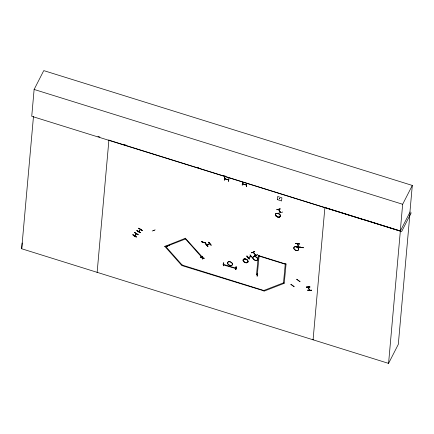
<?xml version="1.0" encoding="UTF-8"?>
<svg xmlns="http://www.w3.org/2000/svg" width="434" height="434" viewBox="0 0 434 434"><rect width="100%" height="100%" fill="white"/><g stroke="black" fill="none" stroke-linecap="round" stroke-linejoin="round"><path stroke-width="0.65" d="M209.416 243.816L209.812 243.816M250.993 256.293L250.944 256.695L250.96 256.304M211.043 245.194L208.586 242.253M250.033 255.018L252.599 257.91L250.076 254.899M409.913 212.286L412.3 185.437L43.763 70.612L34.123 89.453L31.736 116.301L400.273 231.121L410.092 211.933L398.309 344.352L388.571 363.388L21.7 248.763L22.161 242.986M21.7 248.763L33.483 116.345M97.118 272.579L108.929 139.851M263.856 290.823L182.508 265.749L182.681 264.962M224.416 180.143L224.698 177.284L224.628 180.164M225.203 178.873C223.065 178.396 230.302 180.208 228.268 179.953M228.561 181.434L228.859 178.558L228.642 181.276M236.422 268.7L223.212 264.859L223.38 264.073M242.172 185.15L242.454 182.291M242.948 183.978L243.062 183.685M236.302 268.939L236.584 268.12M246.002 184.933L246.116 184.634M246.528 186.484L246.675 183.457M246.366 186.425L246.62 183.582M246.539 186.506L246.572 183.593M257.427 274.462L256.543 274.462L258.355 255.252M257.308 274.7L259.114 255.49M263.736 291.057L263.905 290.27M284.118 283.18L283.494 282.854L285.301 263.644M182.557 265.196L263.785 290.503L283.494 282.854L284.254 283.093L286.066 263.883M313.098 339.551L313.071 339.865L324.93 207.148M400.273 231.121L402.66 204.273L412.3 185.437M388.571 363.388L400.354 230.964L363.269 219.409M166.135 246.425L169.222 245.432L166.103 246.42M257.329 254.508C257.883 255.29 253.977 256.391 254.357 255.637M201.626 241.814L205.624 242.894M204.273 258.138C204.23 259.423 199.965 257.112 200.345 256.895M203.492 242.465L203.454 242.655M202.293 257.14L202.298 257.693M203.671 242.725L203.654 242.454M202.586 256.315L202.352 259.19L202.711 256.196M203.036 257.666L202.852 257.807M205.548 243.056L201.636 241.657M223.434 264.366L223.092 264.138L223.472 264.246M223.591 265.787L223.705 262.874L223.429 265.711M223.602 265.814L223.738 262.749M236.427 268.424L236.047 268.293L236.573 268.217M257.064 274.825L256.64 274.592L256.993 274.673M257.031 274.717L256.63 274.689L256.738 274.397M257.286 273.203L257.15 276.268L257.259 273.344M277.315 199.602L277.657 196.499L281.905 197.855L281.568 200.964L277.337 199.564M308.503 287.2L308.221 287.487L308.292 287.145M309.626 290.227L309.426 289.7M307.793 290.156C307.418 290.623 311.813 291.084 311.46 290.037M204.197 258.311L200.286 257.031M154.021 230.725L153.75 230.432L154.01 230.595M253.239 252.328L253.272 252.094M255.631 254.698L255.425 254.932L255.816 255.214M296.661 246.859C311.2 248.335 298.907 247.754 296.715 246.68M292.407 285.398L292.755 285.23M134.578 235.808L134.871 235.434M138.62 231.561L140.448 229.505M140.415 229.548L138.804 231.653M296.71 279.246L300.035 281.612M299.975 281.737L296.715 279.236M278.444 209.432L280.597 212.438M278.764 209.432C277.961 208.982 281.08 213.615 280.576 211.884M278.623 209.703L278.937 209.465M136.498 236.856C136.341 237.62 132.457 235.087 132.929 234.685M132.945 234.658L136.412 237.007L132.875 234.789M134.567 232.629L138.207 234.707L134.648 232.472M136.976 230.378C136.385 230.834 140.394 233.313 140.529 232.575M142.178 230.497L138.685 228.192L142.233 230.389M152.188 231.013L155.155 229.836M182.654 265.239L181.96 265.7L164.757 246.279M165.332 246.056L182.535 265.478M165.837 246.615L185.546 238.966M167.491 245.845L167.35 245.362M169.151 245.134L169.217 245.454M185.041 238.407L202.244 257.829L202.938 257.367M164.638 246.512L185.616 238.185M224.964 177.208L224.666 177.3M225.192 178.976L225.3 178.678M228.246 179.926L228.355 179.633M205.542 243.148C204.853 243.409 207.674 246.778 207.994 246.078M207.089 244.413L206.768 244.836L209.779 243.827M208.624 242.139L211.087 245.08M242.725 182.215L242.47 185.058M223.13 264.263L223.19 263.943M236.259 266.65L235.684 269.574L235.987 266.726L235.982 269.487M246.984 255.897C245.899 256.353 249.36 259.353 249.431 258.827M248.525 257.161L248.514 257.476M254.552 251.617L251.557 252.751L254.66 251.731M250.906 256.678L251.08 256.391M253.64 252.3L253.353 252.631M251.698 252.913L254.753 251.628M280.049 208.879L276.935 209.627M278.682 209.763L278.921 209.421M276.854 209.779L280.228 208.895M279.008 212.79L282.425 212.221L282.382 211.906M259.065 256.044L285.252 264.203M263.785 290.503L264.409 290.829M299.536 243.865L295.722 243.588M298.559 246.707L298.521 246.387M298.7 246.431L298.543 246.702L298.663 246.371M294.187 286.57L290.796 284.265L294.051 286.771M306.29 287.183L310.028 286.934L306.371 287.026M308.498 287.145L308.2 287.476L308.314 287.145M307.793 290.124L311.466 290.335M362.547 219.371L109.547 140.361M411.231 212.806L401.672 231.49L324.903 207.457M153.625 230.508L153.826 230.742M248.085 257.471L251.074 256.456M251.237 256.602L248.221 257.568M134.594 235.852L136.281 233.693M205.293 243.355L207.756 246.273M249.187 259.033L246.897 256.022L249.349 258.984M308.064 287.14L309.469 290.205M309.605 290.194L308.211 287.145M242.525 183.745L246.452 184.965M246.431 185.079L242.514 183.842M236.047 268.174L236.438 268.299M299.471 244.027L295.603 243.577L299.476 243.979M297.496 243.886L298.478 246.973M306.29 287.129L309.974 287.037M276.849 209.731L280.142 208.998M224.807 178.754L228.609 179.92M202.868 257.953L202.526 257.834M264.29 291.062L283.999 283.413M255.713 255.252L253.288 252.349L253.364 252.669M254.281 255.794L257.297 254.687M209.633 243.702L206.644 244.716M307.739 290.259L311.411 290.216M296.639 246.838L300.534 246.979L300.502 247.288M134.703 235.95L136.401 233.769M167.35 245.519L167.643 245.812L167.421 245.573M255.669 255.219L253.163 252.398M34.123 89.453L402.66 204.273M97.965 136.433L99.901 137.035M124.45 144.685L126.392 145.287M196.884 167.253L198.821 167.855M223.396 175.515L225.338 176.117M258.23 255.485L285.946 264.122M223.26 264.306L236.351 268.386M201.636 241.754L205.57 242.997M297.632 243.897L298.597 246.946M138.69 228.23L142.243 230.427M134.6 232.575L138.148 234.778M185.497 238.418L202.819 257.606M208.716 242.243L211.163 245.172M308.259 287.205L308.335 287.416M136.905 230.514L140.448 232.732L136.905 230.514M205.461 243.273L207.913 246.235L205.461 243.273M279.539 198.517L279.246 198.626L279.501 198.908L279.794 198.799L279.539 198.517M228.165 264.382A2.615 1.709 27.1 0 0 232.331 264.865A2.615 1.709 27.1 0 0 229.526 261.751A2.615 1.709 27.1 0 0 228.165 264.382M228.23 264.263A2.604 1.703 27.1 0 0 232.38 264.74A2.604 1.703 27.1 0 0 229.586 261.648A2.604 1.703 27.1 0 0 228.23 264.263M243.696 261.604A2.615 1.709 27.1 0 0 247.868 262.082A2.615 1.709 27.1 0 0 245.064 258.973A2.615 1.709 27.1 0 0 243.696 261.604A2.615 1.709 27.1 0 0 247.863 262.087A2.615 1.709 27.1 0 0 245.058 258.979A2.615 1.709 27.1 0 0 243.696 261.61M243.767 261.485A2.599 1.698 27.1 0 0 247.912 261.962A2.599 1.698 27.1 0 0 245.123 258.876A2.599 1.698 27.1 0 0 243.767 261.485M253.385 259.244A2.615 1.709 27.1 0 0 257.552 259.727A2.615 1.709 27.1 0 0 254.747 256.619A2.615 1.709 27.1 0 0 253.385 259.244M253.451 259.131A2.599 1.698 27.1 0 0 257.595 259.608A2.599 1.698 27.1 0 0 254.807 256.516A2.599 1.698 27.1 0 0 253.451 259.131M294.35 249.393A2.604 1.703 27.1 0 0 298.505 249.87A2.604 1.703 27.1 0 0 295.706 246.778A2.604 1.703 27.1 0 0 294.35 249.393M294.409 249.279A2.604 1.703 27.1 0 0 298.559 249.756A2.604 1.703 27.1 0 0 295.766 246.664A2.604 1.703 27.1 0 0 294.409 249.279M276.073 216.013A2.604 1.703 27.1 0 0 280.228 216.49A2.604 1.703 27.1 0 0 277.434 213.392A2.604 1.703 27.1 0 0 276.073 216.013M276.1 215.942A2.62 1.714 27.1 0 0 280.277 216.425A2.62 1.714 27.1 0 0 277.467 213.311A2.62 1.714 27.1 0 0 276.1 215.942A2.604 1.703 27.1 0 0 280.288 216.376A2.604 1.703 27.1 0 0 277.489 213.278A2.604 1.703 27.1 0 0 276.132 215.899"/></g></svg>
